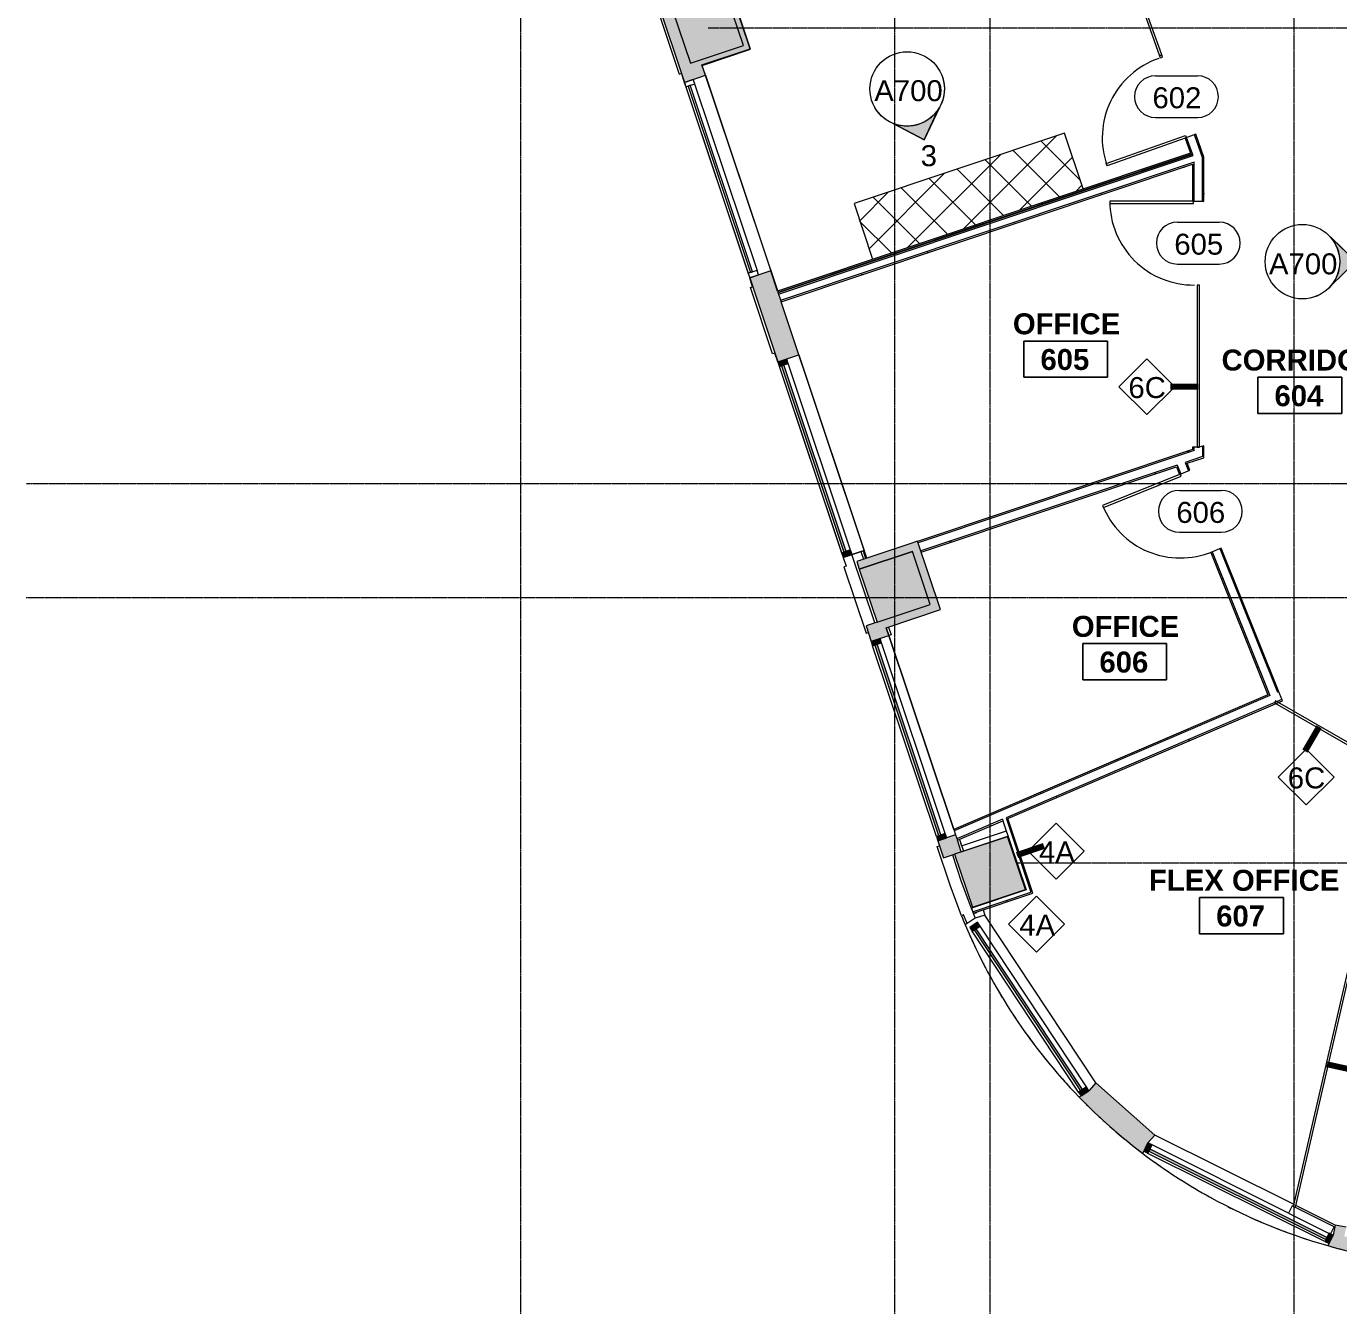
# Model space of a CAD drawing. Header units: inches. Extents: x 2468 to 5719, y -656 to 1380.
# Drawn here: x 2468 to 3031, y -16 to 537 of the extents above; entities that cross this region are included whole.
import ezdxf

# ---------------------------------------------------------------- set-up
doc = ezdxf.new("R2010")
doc.units = ezdxf.units.IN
doc.header["$MEASUREMENT"] = 0
doc.linetypes.add('Grid Line 1_2_', pattern=[0.875, 0.5, -0.125, 0.125, -0.125])
for name, color, linetype, lineweight in [('7200-WISCONSIN-AVE-6TH-FLOOR-031418_dwg', 8, 'Continuous', 9), ('A-AREA-IDEN', 2, 'Continuous', 9), ('A-DOOR', 31, 'Continuous', 13), ('A-DOOR-IDEN', 31, 'Continuous', 9), ('A-GLAZ-CURT', 52, 'Continuous', 9), ('A-GLAZ-CWMG', 51, 'Continuous', 13), ('A-WALL', 113, 'Continuous', 13), ('A-WALL-IDEN', 211, 'Continuous', 9), ('A-WALL-PATT', 111, 'Continuous', 13), ('Bb-col', 7, 'Continuous', 9), ('Bb-cor', 7, 'Continuous', 9), ('Bb-mullion', 7, 'Continuous', 9), ('G-ANNO-SYMB', 111, 'Continuous', 9), ('I-WALL', 2, 'Continuous', 13), ('Propidex Polylines', 7, 'Continuous', 9), ('Q-CASE', 31, 'Continuous', 13), ('S-COLS', 52, 'Continuous', 13), ('S-GRID', 1, 'Continuous', 9)]:
    doc.layers.add(name, color=color, linetype=linetype, lineweight=lineweight)
doc.styles.add('Arial_1', font='arial.ttf', dxfattribs={"height": 9})
doc.styles.add('Swis721 Lt BT', font='swissl.ttf', dxfattribs={"height": 9})
doc.styles.add('Swis721 Lt BT_B_1', font='', dxfattribs={"height": 9})
doc.styles.get('Swis721 Lt BT_B_1').set_extended_font_data('Swis721 Lt BT', bold=True)
pattern_1 = [(0, (0, 0), (30.72, 7.68), [1.267, -21.773, 1.267, -21.773, -122.88]), (0, (0, 0), (30.72, 7.68), [-46.08, 1.267, -44.813, 1.267, -21.773, -53.76]), (0, (0, 0), (30.72, 7.68), [-115.2, 1.267, -14.093, 1.267, -37.133]), (120, (11.52, 3.84), (-22.011075, 22.7643), [1.267, -21.773, 1.267, -21.773, -122.88]), (120, (11.52, 3.84), (-22.011075, 22.7643), [-46.08, 1.267, -44.813, 1.267, -21.773, -53.76]), (120, (11.52, 3.84), (-22.011075, 22.7643), [-115.2, 1.267, -14.093, 1.267, -37.133]), (240, (15.36, 19.2), (-8.708925, -30.4443), [1.267, -21.773, 1.267, -21.773, -122.88]), (240, (15.36, 19.2), (-8.708925, -30.4443), [-46.08, 1.267, -44.813, 1.267, -21.773, -53.76]), (240, (15.36, 19.2), (-8.708925, -30.4443), [-115.2, 1.267, -14.093, 1.267, -37.133])]

# ---------------------------------------------------------------- blocks, each defined once
blk = doc.blocks.new('Concrete-Rectangular-Column - 24 x 24-4901126-6TH FLOOR CONSTRUCTION')
at = {"layer": 'S-COLS', "lineweight": 9}
blk.add_hatch(color=7, dxfattribs=at).paths.add_polyline_path([(-12, -12), (12, -12), (12, 12), (-12, 12), (-12, 9.82)], flags=0)
at = {"layer": 'S-COLS', "color": 8, "lineweight": 20}
for p, q in [((12, 12), (-12, 12)), ((-12, 12), (-12, -12)), ((12, -12), (12, 12)), ((-12, -12), (12, -12))]:
    blk.add_line(p, q, dxfattribs=at)
blk = doc.blocks.new('Single Glass Door1 - Full Rail - Long Handle-6377834-6TH FLOOR CONSTRUCTION')
at = {"layer": 'A-DOOR', "lineweight": 20}
for p, q in [((17, -2), (18, -2)), ((17, -38), (17, -2)), ((18, -2.4375), (18, -38)), ((18, -38), (17, -38))]:
    blk.add_line(p, q, dxfattribs=at)
at = {"layer": 'A-DOOR', "lineweight": 9}
blk.add_arc((18, -2), 36, 179.5, 270, dxfattribs=at)
blk = doc.blocks.new('Single Glass Door1 - Full Rail - Long Handle-6377836-6TH FLOOR CONSTRUCTION')
at = {"layer": 'A-DOOR', "lineweight": 20}
for p, q in [((17, 38), (17, 2)), ((18, 38), (17, 38)), ((18, 2.4375), (18, 38)), ((17, 2), (18, 2))]:
    blk.add_line(p, q, dxfattribs=at)
at = {"layer": 'A-DOOR', "lineweight": 9}
blk.add_arc((18, 2), 36, 90, 180.5, dxfattribs=at)
blk = doc.blocks.new('System Panel - Glazed-6038699-6TH FLOOR CONSTRUCTION')
at = {"layer": 'A-GLAZ-CURT', "lineweight": 13}
for p, q in [((34.84, 0.5), (-34.84, 0.5)), ((-34.84, 0.5), (-34.84, -0.5)), ((34.84, -0.5), (34.84, 0.5)), ((-34.84, -0.5), (34.84, -0.5))]:
    blk.add_line(p, q, dxfattribs=at)
blk = doc.blocks.new('System Panel - Glazed-5915169-6TH FLOOR CONSTRUCTION')
at = {"layer": 'A-GLAZ-CURT'}
blk.add_hatch(color=7, dxfattribs=at).paths.add_polyline_path([(42.22, -0.5), (42.22, 0.5), (-42.22, 0.5), (-42.22, -0.5), (27.34, -0.5)], flags=0)
at = {"layer": 'A-GLAZ-CURT', "color": 8, "lineweight": 20}
for p, q in [((42.22, 0.5), (-42.22, 0.5)), ((-42.22, 0.5), (-42.22, -0.5)), ((42.22, -0.5), (42.22, 0.5)), ((-42.22, -0.5), (42.22, -0.5))]:
    blk.add_line(p, q, dxfattribs=at)
blk = doc.blocks.new('Rectangular Mullion - 2_ x 4_ rectangular 2-5912095-6TH FLOOR CONSTRUCTION')
at = {"layer": 'A-GLAZ-CWMG', "lineweight": 9}
blk.add_hatch(color=7, dxfattribs=at).paths.add_polyline_path([(-2, 1.5), (-2, -2.5), (0, -2.5), (0, 1.5), (-0.47, 1.5)], flags=0)
at = {"layer": 'A-GLAZ-CWMG', "color": 8, "lineweight": 20}
for p, q in [((0, 1.5), (-2, 1.5)), ((-2, 1.5), (-2, -2.5)), ((0, -2.5), (0, 1.5)), ((-2, -2.5), (0, -2.5))]:
    blk.add_line(p, q, dxfattribs=at)
blk = doc.blocks.new('Rectangular Mullion - 2_ x 4_ rectangular 2-5912088-6TH FLOOR CONSTRUCTION')
at = {"layer": 'A-GLAZ-CWMG', "lineweight": 9}
blk.add_hatch(color=7, dxfattribs=at).paths.add_polyline_path([(0, 1.5), (0, -2.5), (-2, -2.5), (-2, 1.5)], flags=0)
at = {"layer": 'A-GLAZ-CWMG', "color": 8, "lineweight": 20}
for p, q in [((-2, 1.5), (0, 1.5)), ((-2, -2.5), (-2, 1.5)), ((0, 1.5), (0, -2.5)), ((0, -2.5), (-2, -2.5))]:
    blk.add_line(p, q, dxfattribs=at)
blk = doc.blocks.new('Rectangular Mullion - 2_ x 4_ rectangular 2-5915168-6TH FLOOR CONSTRUCTION')
at = {"layer": 'A-GLAZ-CWMG', "lineweight": 9}
for p, q in [((2817.88, 310.51), (2791.11, 390.59)), ((2821.68, 311.77), (2794.91, 391.86))]:
    blk.add_line(p, q, dxfattribs=at)
blk = doc.blocks.new('System Panel - Glazed-5915204-6TH FLOOR CONSTRUCTION')
at = {"layer": 'A-GLAZ-CURT', "lineweight": 13}
for p, q in [((42.22, 0.5), (-42.22, 0.5)), ((-42.22, 0.5), (-42.22, -0.5)), ((42.22, -0.5), (42.22, 0.5)), ((-42.22, -0.5), (42.22, -0.5))]:
    blk.add_line(p, q, dxfattribs=at)
blk = doc.blocks.new('Rectangular Mullion - 2_ x 4_ rectangular 2-5915205-6TH FLOOR CONSTRUCTION')
at = {"layer": 'A-GLAZ-CWMG', "lineweight": 20}
for p, q in [((0, 2.5), (-2, 2.5)), ((-2, 2.5), (-2, -1.5)), ((0, -1.5), (0, 2.5)), ((-2, -1.5), (0, -1.5))]:
    blk.add_line(p, q, dxfattribs=at)
blk = doc.blocks.new('Rectangular Mullion - 2_ x 4_ rectangular 2-5915206-6TH FLOOR CONSTRUCTION')
at = {"layer": 'A-GLAZ-CWMG', "lineweight": 20}
for p, q in [((-2, 2.5), (0, 2.5)), ((-2, -1.5), (-2, 2.5)), ((0, 2.5), (0, -1.5)), ((0, -1.5), (-2, -1.5))]:
    blk.add_line(p, q, dxfattribs=at)
blk = doc.blocks.new('Rectangular Mullion - 2_ x 4_ rectangular 2-5915203-6TH FLOOR CONSTRUCTION')
at = {"layer": 'A-GLAZ-CWMG', "lineweight": 9}
for p, q in [((2750.97, 510.64), (2777.74, 430.56)), ((2754.76, 511.91), (2781.53, 431.83))]:
    blk.add_line(p, q, dxfattribs=at)
blk = doc.blocks.new('System Panel - Glazed-5915653-6TH FLOOR CONSTRUCTION')
at = {"layer": 'A-GLAZ-CURT'}
blk.add_hatch(color=7, dxfattribs=at).paths.add_polyline_path([(43.13, -0.5), (43.13, 0.5), (-43.13, 0.5), (-43.13, -0.5), (-11.28, -0.5)], flags=0)
at = {"layer": 'A-GLAZ-CURT', "color": 8, "lineweight": 20}
for p, q in [((43.13, 0.5), (-43.13, 0.5)), ((-43.13, 0.5), (-43.13, -0.5)), ((43.13, -0.5), (43.13, 0.5)), ((-43.13, -0.5), (43.13, -0.5))]:
    blk.add_line(p, q, dxfattribs=at)
blk = doc.blocks.new('Rectangular Mullion - 2_ x 4_ rectangular 2-5915652-6TH FLOOR CONSTRUCTION')
at = {"layer": 'A-GLAZ-CWMG', "lineweight": 9}
for p, q in [((2858.5, 188.85), (2831.15, 270.66)), ((2862.29, 190.12), (2834.95, 271.93))]:
    blk.add_line(p, q, dxfattribs=at)
blk = doc.blocks.new('System Panel - Glazed-5919178-6TH FLOOR CONSTRUCTION')
at = {"layer": 'A-GLAZ-CURT'}
blk.add_hatch(color=7, dxfattribs=at).paths.add_polyline_path([(41.37, -0.5), (41.37, 0.5), (-41.37, 0.5), (-41.37, -0.5)], flags=0)
at = {"layer": 'A-GLAZ-CURT', "color": 8, "lineweight": 20}
for p, q in [((41.37, 0.5), (-41.37, 0.5)), ((-41.37, 0.5), (-41.37, -0.5)), ((41.37, -0.5), (41.37, 0.5)), ((-41.37, -0.5), (41.37, -0.5))]:
    blk.add_line(p, q, dxfattribs=at)
blk = doc.blocks.new('System Panel - Glazed-5917153-6TH FLOOR CONSTRUCTION')
at = {"layer": 'A-GLAZ-CURT'}
blk.add_hatch(color=7, dxfattribs=at).paths.add_polyline_path([(42.42, -0.5), (42.42, 0.5), (-42.42, 0.5), (-42.42, -0.5), (26.69, -0.5)], flags=0)
at = {"layer": 'A-GLAZ-CURT', "color": 8, "lineweight": 20}
for p, q in [((42.42, 0.5), (-42.42, 0.5)), ((-42.42, 0.5), (-42.42, -0.5)), ((42.42, -0.5), (42.42, 0.5)), ((-42.42, -0.5), (42.42, -0.5))]:
    blk.add_line(p, q, dxfattribs=at)
blk = doc.blocks.new('Rectangular Mullion - 2_ x 4_ rectangular 2-5919177-6TH FLOOR CONSTRUCTION')
at = {"layer": 'A-GLAZ-CWMG', "lineweight": 9}
for p, q in [((2919.57, 79.1), (2873.92, 148.11)), ((2922.91, 81.31), (2877.26, 150.31))]:
    blk.add_line(p, q, dxfattribs=at)
blk = doc.blocks.new('Rectangular Mullion - 2_ x 4_ rectangular 2-5917152-6TH FLOOR CONSTRUCTION')
at = {"layer": 'A-GLAZ-CWMG', "lineweight": 9}
for p, q in [((3009.62, 27.15), (2951.09, 56.35)), ((3025.23, 14.89), (2949.31, 52.77))]:
    blk.add_line(p, q, dxfattribs=at)
blk = doc.blocks.new('Walls 6 - Walls 6-5918263-6TH FLOOR CONSTRUCTION')
at = {"layer": 'A-WALL', "lineweight": 9}
h = blk.add_hatch(color=7, dxfattribs=at)
h.paths.add_polyline_path([(3062.11, 5.88), (3061.8, 10.96), (3062.67, 15.26), (3057.91, 16.23), (3057.11, 12.31), (3033.59, 17.11), (3034.39, 21.02), (3029.61, 22), (3028.74, 17.69), (3026.46, 13.14), (3035.27, 10.82), (3044.15, 8.83), (3053.1, 7.18), (3061.9, 5.91)], flags=0)
h.paths.add_polyline_path([(3150.7, 11.27), (3159.47, 13.66), (3168.15, 16.38), (3176.72, 19.43), (3185.17, 22.81), (3182.39, 27), (3180.98, 31.21), (3148.98, 20.52), (3150.39, 16.31), (3150.69, 11.33)], flags=0)
h.paths.add_polyline_path([(2947.06, 52.76), (2949.33, 57.31), (2952.24, 60.6), (2926.98, 82.97), (2924.07, 79.68), (2919.82, 76.87), (2926.98, 69.82), (2932.99, 64.3), (2939.91, 58.39), (2946.73, 53.02)], flags=0)
h.paths.add_polyline_path([(3259.2, 71.76), (3266.25, 78.91), (3271.77, 84.92), (3278.06, 92.34), (3283.28, 99.01), (3278.75, 101.27), (3275.46, 104.18), (3272.23, 100.53), (3275.22, 97.88), (3259.31, 79.91), (3256.32, 82.56), (3253.1, 78.91), (3256.42, 75.96), (3259.17, 71.8)], flags=0)
h.paths.add_polyline_path([(3322.93, 178.4), (3325.25, 187.2), (3327.41, 197.02), (3328.88, 205.03), (3330.19, 214.04), (3325.11, 213.73), (3320.8, 214.61), (3314.07, 181.55), (3318.37, 180.67), (3322.89, 178.42)], flags=0)
h.paths.add_polyline_path([(3315.55, 300.92), (3319.72, 302.31), (3324.8, 302.62), (3323.84, 306.31), (3314.76, 303.28), (3315.39, 301.38)], flags=0)
at = {"layer": 'A-WALL', "color": 8, "lineweight": 20}
for p, q in [((3323.84, 306.31), (3314.76, 303.28)), ((3314.76, 303.28), (3315.55, 300.92)), ((3315.55, 300.92), (3319.72, 302.31)), ((3319.72, 302.31), (3324.8, 302.62)), ((3320.8, 214.61), (3314.07, 181.55)), ((3325.11, 213.73), (3320.8, 214.61)), ((3330.19, 214.04), (3325.11, 213.73)), ((3314.07, 181.55), (3318.37, 180.67)), ((3318.37, 180.67), (3322.93, 178.4)), ((3275.47, 104.18), (3272.23, 100.53)), ((3278.75, 101.27), (3275.47, 104.18)), ((3283.31, 98.99), (3278.75, 101.27)), ((2924.07, 79.68), (2919.82, 76.87)), ((2926.98, 82.97), (2924.07, 79.68)), ((2952.24, 60.6), (2926.98, 82.97)), ((3256.32, 82.56), (3253.1, 78.91)), ((3253.1, 78.91), (3256.39, 76)), ((3256.39, 76), (3259.2, 71.76)), ((2947.06, 52.76), (2949.33, 57.31)), ((2949.33, 57.31), (2952.24, 60.6)), ((3180.98, 31.21), (3148.98, 20.52)), ((3182.39, 27), (3180.98, 31.21)), ((3185.17, 22.8), (3182.39, 27)), ((3028.74, 17.69), (3026.46, 13.14)), ((3029.61, 22), (3028.74, 17.69)), ((3034.39, 21.02), (3029.61, 22)), ((3148.98, 20.52), (3150.39, 16.31)), ((3062.68, 15.26), (3057.91, 16.23)), ((3061.8, 10.96), (3062.68, 15.26)), ((3150.39, 16.31), (3150.7, 11.27)), ((3062.11, 5.88), (3061.8, 10.96))]:
    blk.add_line(p, q, dxfattribs=at)
at = {"layer": 'A-WALL', "lineweight": 9}
for p, q in [((3315.55, 300.92), (3320.8, 214.61)), ((3314.07, 181.55), (3275.46, 104.18)), ((2875.13, 153.7), (2870.87, 150.88)), ((2879.27, 155.08), (2875.13, 153.7)), ((2926.98, 82.97), (2879.27, 155.08)), ((3253.1, 78.91), (3180.98, 31.21)), ((3011.81, 30.88), (2952.24, 60.6)), ((3029.61, 22), (3012.73, 30.42)), ((3148.98, 20.52), (3062.68, 15.26))]:
    blk.add_line(p, q, dxfattribs=at)
at = {"layer": 'A-WALL', "color": 8, "lineweight": 20}
for centre, radius, start, end in [((3092.12, 244), 239.95, 14.1392, 15.0511), ((3092.12, 244), 239.95, 344.1329, 352.8273), ((3092.11, 243.98), 239.95, 314.1331, 322.8275), ((3092.18, 244.13), 240.18, 224.1402, 232.8264), ((3092.01, 244.17), 240.18, 284.143, 292.8237), ((3092.07, 244.02), 240.02, 254.1388, 262.8307)]:
    blk.add_arc(centre, radius, start, end, dxfattribs=at)
at = {"layer": 'A-WALL', "lineweight": 9}
for centre, radius, start, end in [((3092.12, 244), 239.95, 352.8251, 14.1414), ((3092.12, 244), 239.95, 351.2612, 351.9311), ((3091.89, 244.04), 240.18, 350.9923, 351.2618), ((3091.89, 244.04), 240.18, 348.5945, 349.2011), ((3091.89, 244.04), 240.18, 345.5872, 346.2144), ((3091.89, 244.04), 240.18, 333.2675, 344.1422), ((3092.02, 243.98), 239.95, 202.8286, 224.143), ((3091.93, 244.12), 240.18, 322.8247, 333.2453), ((3091.93, 244.12), 240.18, 320.7328, 321.2864), ((3091.93, 244.12), 240.18, 317.7704, 318.3933), ((3092.02, 243.98), 239.95, 224.721, 225.1429), ((3092.18, 244.13), 240.18, 225.1416, 225.6406), ((3091.93, 244.12), 240.18, 315.1567, 316.054), ((3092.18, 244.13), 240.18, 227.0845, 228.0159), ((3091.93, 244.12), 240.18, 303.3778, 314.1424), ((3092.18, 244.13), 240.18, 229.5118, 230.3744), ((3092.18, 244.13), 240.18, 232.1106, 232.7258), ((3092.18, 244.13), 240.18, 232.8258, 240.1373), ((3092.01, 244.17), 240.18, 292.823, 303.3559), ((3092.07, 244.02), 240.02, 240.149, 254.1413), ((3092.01, 244.17), 240.18, 289.8469, 290.5032), ((3092.07, 244.02), 240.02, 254.7141, 255.657), ((3092.07, 244.02), 240.02, 262.8301, 284.1412), ((3092.07, 244.02), 240.02, 284.7314, 285.1867), ((3092.01, 244.17), 240.18, 285.1903, 285.6571), ((3092.01, 244.17), 240.18, 287.221, 288.0904), ((3092.07, 244.02), 240.02, 257.1005, 258.0297), ((3092.07, 244.02), 240.02, 259.5359, 260.3898), ((3092.07, 244.02), 240.02, 262.1679, 262.7431)]:
    blk.add_arc(centre, radius, start, end, dxfattribs=at)
blk = doc.blocks.new('System Panel - Glazed-6212336-6TH FLOOR CONSTRUCTION')
at = {"layer": 'A-GLAZ-CURT', "lineweight": 13}
for p, q in [((29.71, 0.5), (-29.71, 0.5)), ((-29.71, 0.5), (-29.71, -0.5)), ((29.71, -0.5), (29.71, 0.5)), ((-29.71, -0.5), (29.71, -0.5))]:
    blk.add_line(p, q, dxfattribs=at)
blk = doc.blocks.new('System Panel - Glazed-6212313-6TH FLOOR CONSTRUCTION')
at = {"layer": 'A-GLAZ-CURT', "lineweight": 13}
for p, q in [((96.01, 0.5), (-96.01, 0.5)), ((-96.01, 0.5), (-96.01, -0.5)), ((96.01, -0.5), (96.01, 0.5)), ((-96.01, -0.5), (96.01, -0.5))]:
    blk.add_line(p, q, dxfattribs=at)
blk = doc.blocks.new('System Panel - Glazed-6351974-6TH FLOOR CONSTRUCTION')
at = {"layer": 'A-GLAZ-CURT', "lineweight": 13}
for p, q in [((24.04, 0.5), (-24.04, 0.5)), ((-24.04, 0.5), (-24.04, -0.5)), ((24.04, -0.5), (24.04, 0.5)), ((-24.04, -0.5), (24.04, -0.5))]:
    blk.add_line(p, q, dxfattribs=at)
blk = doc.blocks.new('Rectangular Mullion - 1_ Square-6078992-6TH FLOOR CONSTRUCTION')
at = {"layer": 'A-GLAZ-CWMG', "lineweight": 20}
for p, q in [((-1, 0.5), (0, 0.5)), ((-1, -0.5), (-1, 0.5)), ((0, 0.5), (0, -0.5)), ((0, -0.5), (-1, -0.5))]:
    blk.add_line(p, q, dxfattribs=at)
blk = doc.blocks.new('Casework 2 - Casework 2-6007594-6TH FLOOR CONSTRUCTION')
at = {"layer": 'Q-CASE', "lineweight": 9}
h = blk.add_hatch(dxfattribs=at)
h.set_pattern_fill('FP_7', color=256, style=0, pattern_type=2)
h.set_pattern_definition([(26.517, (-8.102, 945.007), (-5.058876, 10.139), []), (116.517, (-8.102, 945.007), (-10.139, -5.058876), [])])
h.paths.add_polyline_path([(2815.41, 461.52), (2910.66, 461.52), (2910.66, 486.7), (2815.41, 486.7)], flags=0)
for p, q in [((2910.66, 486.7), (2815.41, 486.7)), ((2815.41, 486.7), (2815.41, 461.52)), ((2910.66, 461.52), (2910.66, 486.7))]:
    blk.add_line(p, q, dxfattribs=at)
blk = doc.blocks.new('Conference Wood wall13 - Conference Wood wall-6211084-6TH FLOOR CONSTRUCTION')
at = {"layer": 'Q-CASE', "lineweight": 20}
for p, q in [((2968.52, 481.63), (2790.63, 422.16)), ((2790.8, 421.65), (2968.69, 481.12)), ((2968.69, 481.12), (2968.52, 481.63)), ((2790.63, 422.16), (2790.8, 421.65))]:
    blk.add_line(p, q, dxfattribs=at)
blk = doc.blocks.new('7200-WISCONSIN-AVE-6TH-FLOOR-031418_dwg-5450642-6TH FLOOR CONSTRUCTION')
at = {"layer": 'Bb-col', "flags": 128}
blk.add_lwpolyline([(2869.17, 182.15), (2889.09, 188.81), (2896.7, 166.05)], dxfattribs=at)
at = {"layer": 'Bb-cor'}
for p, q in [((2790.4, 422.97), (2758.02, 519.83)), ((2750.95, 510.61), (2777.74, 430.47)), ((2828.72, 308.33), (2791.95, 418.34)), ((2791.05, 390.64), (2817.84, 310.5)), ((2832.1, 280.46), (2822.27, 309.86)), ((2827.01, 311.45), (2828.12, 308.12)), ((2865.95, 191.81), (2838.11, 275.1)), ((2865.39, 180.87), (2869.19, 169.5)), ((2869.19, 169.5), (2873.74, 157.34)), ((2874.89, 158.74), (2874.96, 158.52)), ((2874.28, 155.92), (2875.11, 153.69)), ((2878.52, 157.33), (2879.27, 155.08))]:
    blk.add_line(p, q, dxfattribs=at)
at = {"layer": 'Bb-cor', "flags": 128}
for points in [[(2757.94, 519.8), (2778.77, 526.77), (2769.58, 554.27), (2748.83, 547.34), (2683.25, 743.54)], [(2738.28, 548.55), (2739.54, 544.76), (2738.6, 544.44), (2748.1, 515.99), (2749.05, 516.31), (2750.32, 512.51)], [(2790.42, 392.53), (2789.15, 396.33), (2788.2, 396.01), (2778.7, 424.47), (2779.64, 424.79), (2778.38, 428.58)], [(2818.48, 308.6), (2819.74, 304.81), (2818.8, 304.49), (2828.3, 276.04), (2829.25, 276.35)], [(2837.95, 278.72), (2839.06, 275.41), (2838.1, 275.09)], [(2868.42, 187.56), (2869.33, 184.84), (2888.54, 191.26)], [(2871.72, 151.44), (2870.2, 155.14), (2869.27, 154.76), (2864.45, 167.92), (2858.9, 184.51), (2859.84, 184.83)], [(2875.68, 156.38), (2875.79, 156.03), (2874.34, 155.55)]]:
    blk.add_lwpolyline(points, dxfattribs=at)
at = {"layer": 'Bb-cor'}
for centre, radius, start, end in [((3092.02, 243.98), 239.95, 201.8262, 202.8256), ((3092.02, 243.98), 239.95, 204.0498, 204.9955), ((3092.02, 243.98), 239.95, 207.2123, 207.7158), ((3092.02, 243.98), 239.95, 210.4321, 211.2035), ((3092.02, 243.98), 239.95, 213.1563, 214.157), ((3092.02, 243.98), 239.95, 215.896, 216.95), ((3092.02, 243.98), 239.95, 218.6701, 219.6972), ((3092.02, 243.98), 239.95, 221.5469, 222.4251), ((3092.18, 244.13), 240.18, 225.1416, 225.7108), ((3092.18, 244.13), 240.18, 226.8535, 227.514), ((3092.18, 244.13), 240.18, 229.0546, 229.889), ((3092.18, 244.13), 240.18, 231.2558, 231.825), ((3092.04, 243.95), 239.95, 231.825, 232.1881), ((3092.04, 243.95), 239.95, 234.0506, 234.9208), ((3092.04, 243.95), 239.95, 240.39, 241.2221), ((3092.04, 243.95), 239.95, 243.1237, 244.1328), ((3092.04, 243.95), 239.95, 245.8732, 246.9272), ((3092.04, 243.95), 239.95, 248.6567, 249.6824), ((3092.04, 243.95), 239.95, 251.5403, 252.4198)]:
    blk.add_arc(centre, radius, start, end, dxfattribs=at)
at = {"layer": 'Bb-mullion'}
for p, q in [((2750.32, 512.51), (2750.95, 510.61)), ((2777.74, 430.47), (2778.38, 428.58)), ((2790.42, 392.53), (2791.05, 390.64)), ((2817.84, 310.5), (2818.48, 308.6))]:
    blk.add_line(p, q, dxfattribs=at)
at = {"layer": 'Propidex Polylines'}
for p, q in [((2826.07, 311.13), (2827.18, 307.81)), ((2837.01, 278.41), (2838.11, 275.1)), ((2868.42, 187.56), (2870.12, 182.46)), ((2877.73, 159.69), (2877.81, 159.47)), ((2878.52, 157.33), (2879.27, 155.08))]:
    blk.add_line(p, q, dxfattribs=at)
blk = doc.blocks.new('Room Tag - Room Name and Number-3379422-6TH FLOOR CONSTRUCTION')
at = {"layer": 'A-AREA-IDEN'}
for p, q in [((-0.1881, -0.1636), (-0.1881, -0.0018)), ((-0.1881, -0.0018), (0.1869, -0.0018)), ((0.1869, -0.0018), (-0.1881, -0.0018)), ((-0.1881, -0.0018), (-0.1881, -0.1636)), ((0.1869, -0.0018), (0.1869, -0.1636)), ((0.1869, -0.1636), (0.1869, -0.0018)), ((0.1869, -0.1636), (-0.1881, -0.1636)), ((-0.1881, -0.1636), (0.1869, -0.1636))]:
    blk.add_line(p, q, dxfattribs=at)
blk = doc.blocks.new('Elevation - Filled Arrow 2-347888-6TH FLOOR CONSTRUCTION')
at = {"layer": 'G-ANNO-SYMB'}
blk.add_circle((0, 0), 0.1664, dxfattribs=at)
blk = doc.blocks.new('Elevation - Filled Arrow-151867-6TH FLOOR CONSTRUCTION')
at = {"layer": 'G-ANNO-SYMB'}
h = blk.add_hatch(color=256, dxfattribs=at)
edge = h.paths.add_edge_path(flags=0)
edge.add_line((0, 0.2393), (0.1103, 0.1247))
edge.add_arc((-0.0002, -0.0002), 0.1667, 48.49802, 130.55707)
edge.add_line((-0.1085, 0.1265), (0, 0.2393))
for p, q in [((0, 0.2393), (-0.1085, 0.1265)), ((-0.1084, 0.1266), (0, 0.2393)), ((0, 0.2393), (-0.1084, 0.1266)), ((0, 0.2393), (0.11, 0.1249)), ((0.1103, 0.1247), (0, 0.2393))]:
    blk.add_line(p, q, dxfattribs=at)
blk.add_arc((-0.0002, -0.0002), 0.1667, 48.49802, 130.55707, dxfattribs=at)
blk.add_ellipse((-0.0002, -0.0001), major_axis=(-0.1667, 0), ratio=0.999376, start_param=3.141593, end_param=6.283185, dxfattribs=at)
blk = doc.blocks.new('Door Tag - Door Tag-41184-6TH FLOOR CONSTRUCTION')
at = {"layer": 'A-DOOR-IDEN'}
for p, q in [((-0.09375, 0.09375), (0.09375, 0.09375)), ((-0.09375, -0.09375), (0.09375, -0.09375))]:
    blk.add_line(p, q, dxfattribs=at)
for centre, start, end in [((-0.09375, 0), 90, 270), ((0.09375, 0), 270, 90)]:
    blk.add_arc(centre, 0.09375, start, end, dxfattribs=at)
blk = doc.blocks.new('Wall Tag - 1_4_-62626-6TH FLOOR CONSTRUCTION')
at = {"layer": 'A-WALL-IDEN'}
for p, q in [((-0.125, 0), (0, 0.125)), ((0, 0.125), (0.125, 0)), ((-0.125, 0), (0, -0.125)), ((0, -0.125), (0.125, 0))]:
    blk.add_line(p, q, dxfattribs=at)

msp = doc.modelspace()

# ---------------------------------------------------------------- hatches: boundary and pattern name
at = {"layer": 'A-WALL-PATT', "lineweight": 9}
h = msp.add_hatch(color=7, dxfattribs=at)
h.paths.add_polyline_path([(2790.48, 392.49), (2799.49, 395.5), (2787.4, 431.68), (2778.39, 428.67), (2790.32, 392.97)], flags=0)
h.paths.add_polyline_path([(2750.35, 512.54), (2759.36, 515.55), (2757.15, 522.16), (2752.93, 520.75), (2745.32, 543.51), (2749.54, 544.93), (2747.33, 551.54), (2738.32, 548.52), (2747.6, 520.75)], flags=0)
h.paths.add_polyline_path([(2710.28, 632.4), (2719.29, 635.41), (2707.21, 671.55), (2698.2, 668.54), (2709.28, 635.41)], flags=0)
h.paths.add_polyline_path([(2670.15, 752.47), (2679.16, 755.48), (2676.94, 762.12), (2672.64, 760.69), (2665.03, 783.45), (2669.33, 784.88), (2597.66, 999.29), (2588.65, 996.28), (2667.4, 760.69)], flags=0)
for points in [[(2775.69, 528.36), (2777.82, 529.07), (2769.5, 553.97), (2767.37, 553.26), (2775.45, 529.07)], [(2757.86, 520.03), (2778.54, 526.94), (2777.82, 529.07), (2757.15, 522.16), (2757.62, 520.75)], [(2856.91, 285.06), (2860.23, 286.17), (2850.4, 315.57), (2847.08, 314.46), (2856.54, 286.17)], [(2825.43, 303.53), (2848.19, 311.14), (2847.08, 314.46), (2824.32, 306.85)], [(2837, 278.4), (2856.91, 285.06), (2855.81, 288.38), (2835.89, 281.72), (2836.21, 280.77)]]:
    msp.add_hatch(color=7, dxfattribs=at).paths.add_polyline_path(points, flags=0)
h = msp.add_hatch(dxfattribs=at)
h.set_pattern_fill('FP_2', color=256, style=0, pattern_type=2)
h.set_pattern_definition(pattern_1)
h.paths.add_polyline_path([(2972.73, 480.33), (2973.36, 480.43), (2969.87, 490.25), (2969.28, 490.04), (2971.42, 484.02)], flags=0)
h = msp.add_hatch(dxfattribs=at)
h.set_pattern_fill('FP_2', color=256, style=0, pattern_type=2)
h.set_pattern_definition(pattern_1)
h.paths.add_polyline_path([(2790.51, 422.35), (2967.76, 481.63), (2967.56, 482.19), (2790.32, 422.94)], flags=0)
h = msp.add_hatch(dxfattribs=at)
h.set_pattern_fill('FP_2', color=256, style=0, pattern_type=2)
h.set_pattern_definition(pattern_1)
h.paths.add_polyline_path([(2972.73, 351.86), (2973.36, 352.07), (2973.36, 356.55), (2972.73, 356.34), (2972.73, 352.07)], flags=0)
h.paths.add_polyline_path([(2973.36, 461.53), (2973.36, 480.43), (2972.73, 480.33), (2972.73, 461.53)], flags=0)
h = msp.add_hatch(dxfattribs=at)
h.set_pattern_fill('FP_2', color=256, style=0, pattern_type=2)
h.set_pattern_definition(pattern_1)
h.paths.add_polyline_path([(2791.86, 418.32), (2968.48, 477.36), (2968.48, 478.01), (2791.66, 418.91)], flags=0)
h = msp.add_hatch(dxfattribs=at)
h.set_pattern_fill('FP_2', color=256, style=0, pattern_type=2)
h.set_pattern_definition(pattern_1)
h.paths.add_polyline_path([(2850.64, 314.86), (2969.11, 354.47), (2969.11, 355.13), (2850.44, 315.45)], flags=0)
h = msp.add_hatch(dxfattribs=at)
h.set_pattern_fill('FP_2', color=256, style=0, pattern_type=2)
h.set_pattern_definition(pattern_1)
h.paths.add_polyline_path([(2851.99, 310.83), (2962.1, 347.65), (2961.87, 348.23), (2851.79, 311.42), (2851.88, 311.14)], flags=0)
h.paths.add_polyline_path([(2965.54, 348.8), (2973.36, 351.41), (2973.36, 352.07), (2965.31, 349.38), (2965.46, 349)], flags=0)
h = msp.add_hatch(dxfattribs=at)
h.set_pattern_fill('FP_2', color=256, style=0, pattern_type=2)
h.set_pattern_definition(pattern_1)
h.paths.add_polyline_path([(3000.78, 249.65), (3001.36, 249.9), (2976.82, 311.01), (2976.24, 310.77), (3000.68, 249.9)], flags=0)
h.paths.add_polyline_path([(2962.82, 344.18), (2963.4, 344.41), (2962.1, 347.65), (2961.51, 347.45), (2962.73, 344.41)], flags=0)
h = msp.add_hatch(dxfattribs=at)
h.set_pattern_fill('FP_2', color=256, style=0, pattern_type=2)
h.set_pattern_definition(pattern_1)
h.paths.add_polyline_path([(3004.69, 251.33), (3005.26, 251.58), (2980.76, 312.59), (2980.18, 312.36), (3004.6, 251.54)], flags=0)
h.paths.add_polyline_path([(2966.76, 345.77), (2967.34, 346), (2966.14, 349), (2965.54, 348.8), (2965.77, 348.23)], flags=0)
h = msp.add_hatch(color=7, dxfattribs=at)
h.paths.add_polyline_path([(2861.59, 179.6), (2869.18, 182.14), (2866.72, 189.49), (2859.13, 186.95), (2860.4, 183.17)], flags=0)
h.paths.add_polyline_path([(2830.52, 272.56), (2838.1, 275.1), (2835.89, 281.72), (2828.3, 279.19)], flags=0)
h = msp.add_hatch(dxfattribs=at)
h.set_pattern_fill('FP_2', color=256, style=0, pattern_type=2)
h.set_pattern_definition(pattern_1)
h.paths.add_polyline_path([(2866.15, 191.21), (3001.59, 249.32), (3001.36, 249.9), (2865.95, 191.81)], flags=0)
h.paths.add_polyline_path([(3004.92, 250.75), (3005.41, 250.96), (3005.17, 251.54), (3004.69, 251.33)], flags=0)
h = msp.add_hatch(dxfattribs=at)
h.set_pattern_fill('FP_2', color=256, style=0, pattern_type=2)
h.set_pattern_definition(pattern_1)
h.paths.add_polyline_path([(2867.5, 187.17), (2887.09, 195.58), (2886.9, 196.17), (2867.3, 187.76)], flags=0)
h.paths.add_polyline_path([(2888.59, 196.22), (3007.09, 247.06), (3006.84, 247.63), (2888.39, 196.81), (2888.51, 196.47)], flags=0)
h = msp.add_hatch(dxfattribs=at)
h.set_pattern_fill('FP_2', color=256, style=0, pattern_type=2)
h.set_pattern_definition(pattern_1)
h.paths.add_polyline_path([(2874.23, 155.9), (2899.27, 164.27), (2899.08, 164.86), (2874.03, 156.49)], flags=0)

# ---------------------------------------------------------------- linework, layer by layer
at = {"layer": 'A-WALL', "color": 8, "lineweight": 20}
for p, q in [((2738.32, 548.52), (2750.35, 512.54)), ((2759.36, 515.55), (2757.86, 520.03)), ((2750.35, 512.54), (2759.36, 515.55)), ((2787.4, 431.68), (2778.39, 428.67)), ((2778.39, 428.67), (2790.48, 392.49)), ((2790.32, 422.94), (2787.4, 431.68)), ((2799.49, 395.5), (2791.86, 418.32)), ((2790.48, 392.49), (2799.49, 395.5)), ((2827.53, 311.62), (2818.52, 308.61)), ((2818.52, 308.6), (2827.53, 311.61)), ((2827.53, 311.61), (2827.53, 311.62)), ((2818.52, 308.61), (2818.52, 308.6)), ((2833.04, 280.77), (2828.3, 279.19)), ((2828.3, 279.19), (2830.52, 272.56)), ((2838.1, 275.1), (2837, 278.4)), ((2830.52, 272.56), (2838.1, 275.1)), ((2866.72, 189.49), (2859.13, 186.95)), ((2859.13, 186.95), (2861.59, 179.6)), ((2869.18, 182.14), (2867.5, 187.17)), ((2861.59, 179.6), (2866.33, 181.19))]:
    msp.add_line(p, q, dxfattribs=at)
at = {"layer": 'A-WALL', "lineweight": 9}
for p, q in [((2759.36, 515.55), (2787.4, 431.68)), ((2799.49, 395.5), (2827.53, 311.62)), ((2838.1, 275.1), (2865.95, 191.81))]:
    msp.add_line(p, q, dxfattribs=at)
at = {"layer": 'A-WALL'}
for p, q in [((2968.36, 481.8), (2965.87, 488.83)), ((2972.73, 480.33), (2969.28, 490.04)), ((2968.36, 481.8), (2790.51, 422.35)), ((2972.73, 461.53), (2972.73, 480.33)), ((2969.11, 478.22), (2791.66, 418.91)), ((2969.11, 461.53), (2969.11, 478.22)), ((2790.32, 422.94), (2791.86, 418.32)), ((2969.11, 354.47), (2969.11, 355.86)), ((2972.73, 356.34), (2972.73, 351.86)), ((2969.11, 354.47), (2850.64, 314.86)), ((2972.73, 351.86), (2965.31, 349.38)), ((2965.31, 349.38), (2966.76, 345.77)), ((2961.87, 348.23), (2851.79, 311.42)), ((2961.87, 348.23), (2963.4, 344.41)), ((2976.82, 311.01), (3001.59, 249.32)), ((2980.18, 312.36), (3004.92, 250.75)), ((3001.59, 249.32), (2866.15, 191.21)), ((3005.41, 250.96), (3004.92, 250.75)), ((3006.84, 247.63), (2888.39, 196.81)), ((2886.9, 196.17), (2867.3, 187.76)), ((2886.9, 196.17), (2887.09, 195.58)), ((2888.39, 196.81), (2899.08, 164.86)), ((2866.72, 189.49), (2867.5, 187.17)), ((2874.03, 156.49), (2899.08, 164.86))]:
    msp.add_line(p, q, dxfattribs=at)
at = {"layer": 'A-WALL-IDEN', "lineweight": 90}
for p, q in [((2970.92, 381.89), (2958.92, 381.89)), ((3022.69, 235.76), (3016.69, 225.36)), ((2893.18, 180.92), (2904.56, 184.72)), ((3026.23, 91.12), (3037.92, 88.42))]:
    msp.add_line(p, q, dxfattribs=at)
at = {"layer": 'A-WALL-IDEN'}
for p, q in [((2970.92, 381.89), (2960.83, 381.89)), ((3022.69, 235.76), (3017.24, 226.31)), ((2893.18, 180.92), (2897.96, 182.51)), ((3026.23, 91.12), (3035.81, 88.91))]:
    msp.add_line(p, q, dxfattribs=at)
at = {"layer": 'I-WALL', "color": 8, "lineweight": 20}
for p, q in [((2778.54, 526.94), (2769.5, 553.97)), ((2757.86, 520.03), (2778.54, 526.94)), ((2850.4, 315.57), (2847.08, 314.46)), ((2860.23, 286.17), (2850.4, 315.57)), ((2847.08, 314.46), (2824.32, 306.85)), ((2825.43, 303.53), (2848.19, 311.14)), ((2824.32, 306.85), (2825.43, 303.53)), ((2837, 278.4), (2860.23, 286.17))]:
    msp.add_line(p, q, dxfattribs=at)
at = {"layer": 'I-WALL'}
for p, q in [((2969.87, 490.25), (2965.28, 488.62)), ((2973.36, 480.43), (2969.87, 490.25)), ((2965.28, 488.62), (2967.56, 482.19)), ((2967.56, 482.19), (2790.32, 422.94)), ((2973.36, 461.53), (2973.36, 480.43)), ((2791.86, 418.32), (2968.48, 477.36)), ((2968.48, 477.36), (2968.48, 461.53)), ((2968.48, 461.53), (2973.36, 461.53)), ((2968.48, 354.92), (2850.44, 315.45)), ((2968.48, 355.86), (2968.48, 354.92)), ((2971.29, 355.86), (2968.48, 355.86)), ((2973.36, 356.55), (2971.29, 355.86)), ((2973.36, 351.41), (2973.36, 356.55)), ((2966.14, 349), (2973.36, 351.41)), ((2851.99, 310.83), (2961.51, 347.45)), ((2961.51, 347.45), (2962.82, 344.18)), ((2962.82, 344.18), (2967.34, 346)), ((2967.34, 346), (2966.14, 349)), ((2980.76, 312.59), (2976.24, 310.77)), ((2976.24, 310.77), (3000.78, 249.65)), ((3005.26, 251.58), (2980.76, 312.59)), ((3000.78, 249.65), (2865.95, 191.81)), ((3005.17, 251.54), (3005.26, 251.58)), ((3007.09, 247.06), (3005.17, 251.54)), ((2889.17, 196.47), (3007.09, 247.06)), ((2865.95, 191.81), (2866.72, 189.49)), ((2867.5, 187.17), (2887.09, 195.58)), ((2887.09, 195.58), (2897.02, 165.89)), ((2899.87, 164.47), (2889.17, 196.47)), ((2897.02, 165.89), (2873.51, 158.03)), ((2874.23, 155.9), (2899.87, 164.47)), ((2873.51, 158.03), (2874.23, 155.9)), ((3011.18, 30.28), (3009.62, 27.15)), ((3029.25, 21.27), (3011.18, 30.28)), ((3009.62, 27.15), (3027.69, 18.14)), ((3027.69, 18.14), (3029.25, 21.27))]:
    msp.add_line(p, q, dxfattribs=at)
at = {"layer": 'S-GRID', "linetype": 'Grid Line 1_2_'}
for p, q in [((2680.21, -16.1), (2680.21, 1356.46)), ((2840.62, -16.1), (2840.62, 1356.46)), ((2881.52, -16.1), (2881.52, 1356.46)), ((3012, -16.1), (3012, 1356.46)), ((2760.5, 535.94), (4862.49, 535.94)), ((4862.49, 340.12), (2467.88, 340.12)), ((2467.88, 291.42), (4862.49, 291.42)), ((2892.9, 177.42), (4862.49, 177.42))]:
    msp.add_line(p, q, dxfattribs=at)

# ---------------------------------------------------------------- block references
at = {"layer": '7200-WISCONSIN-AVE-6TH-FLOOR-031418_dwg', "color": 7}
msp.add_blockref('7200-WISCONSIN-AVE-6TH-FLOOR-031418_dwg-5450642-6TH FLOOR CONSTRUCTION', (0, 0), dxfattribs=at)
msp.add_blockref('7200-WISCONSIN-AVE-6TH-FLOOR-031418_dwg-5450642-6TH FLOOR CONSTRUCTION', (0, 0), dxfattribs=at)
msp.add_blockref('7200-WISCONSIN-AVE-6TH-FLOOR-031418_dwg-5450642-6TH FLOOR CONSTRUCTION', (0, 0), dxfattribs=at)
at = {"layer": 'A-AREA-IDEN', "xscale": 95.99999999999994, "yscale": 95.99999999999994, "zscale": 95.99999999999994}
for p in [(2914.07, 401.67), (3014.51, 386.1), (2939.38, 271.77), (2989.49, 162.77)]:
    msp.add_blockref('Room Tag - Room Name and Number-3379422-6TH FLOOR CONSTRUCTION', p, dxfattribs=at)
at = {"layer": 'A-DOOR'}
for name, p, rotation in [('Single Glass Door1 - Full Rail - Long Handle-6377834-6TH FLOOR CONSTRUCTION', (2961.55, 506.39), 289.5555133595951), ('Single Glass Door1 - Full Rail - Long Handle-6377836-6TH FLOOR CONSTRUCTION', (2970.92, 443.53), 89.99999999999986), ('Single Glass Door1 - Full Rail - Long Handle-6377836-6TH FLOOR CONSTRUCTION', (2971.79, 328.39), 111.8798137235876)]:
    msp.add_blockref(name, p, dxfattribs=dict(at, rotation=rotation))
at = {"layer": 'A-DOOR-IDEN', "xscale": 95.99999999999994, "yscale": 95.99999999999994, "zscale": 95.99999999999994}
for p in [(2961.55, 506.39), (2970.92, 443.53), (2971.79, 328.39)]:
    msp.add_blockref('Door Tag - Door Tag-41184-6TH FLOOR CONSTRUCTION', p, dxfattribs=at)
at = {"layer": 'A-GLAZ-CURT'}
for name, p, rotation in [('System Panel - Glazed-6351974-6TH FLOOR CONSTRUCTION', (2946.71, 546.79), 289.5555133595955), ('System Panel - Glazed-5915204-6TH FLOOR CONSTRUCTION', (2765.77, 471.07), 108.4833333333332), ('System Panel - Glazed-6038699-6TH FLOOR CONSTRUCTION', (2970.92, 390.7), 89.99999999999973), ('System Panel - Glazed-5915169-6TH FLOOR CONSTRUCTION', (2805.92, 351.02), 288.4833333333336), ('System Panel - Glazed-5915653-6TH FLOOR CONSTRUCTION', (2846.25, 230.23), 288.4841271761971), ('System Panel - Glazed-6212336-6TH FLOOR CONSTRUCTION', (3029.55, 231.8), 329.9999999999996), ('System Panel - Glazed-6212313-6TH FLOOR CONSTRUCTION', (3033.68, 123.39), 256.9999999999999), ('System Panel - Glazed-5919178-6TH FLOOR CONSTRUCTION', (2898, 114.43), 303.4834488622567), ('System Panel - Glazed-5917153-6TH FLOOR CONSTRUCTION', (2987.94, 35.18), 333.4834250073531)]:
    msp.add_blockref(name, p, dxfattribs=dict(at, rotation=rotation))
at = {"layer": 'A-GLAZ-CWMG', "lineweight": 9, "extrusion": (0, 0, -1)}
for name, p, rotation in [('Rectangular Mullion - 1_ Square-6078992-6TH FLOOR CONSTRUCTION', (-2955.09, 523.2), 250.4444866404045), ('Rectangular Mullion - 2_ x 4_ rectangular 2-5915206-6TH FLOOR CONSTRUCTION', (-2751.76, 513.01), 71.51666666666677), ('Rectangular Mullion - 2_ x 4_ rectangular 2-5912088-6TH FLOOR CONSTRUCTION', (-2819.94, 309.09), 251.5166666666664), ('Rectangular Mullion - 2_ x 4_ rectangular 2-5912088-6TH FLOOR CONSTRUCTION', (-2860.56, 187.43), 251.5158728238028), ('Rectangular Mullion - 2_ x 4_ rectangular 2-5912088-6TH FLOOR CONSTRUCTION', (-2921.92, 78.26), 236.5165511377433), ('Rectangular Mullion - 2_ x 4_ rectangular 2-5912088-6TH FLOOR CONSTRUCTION', (-3027.69, 15.34), 206.5165749926468)]:
    msp.add_blockref(name, p, dxfattribs=dict(at, rotation=rotation))
at = {"layer": 'A-GLAZ-CWMG', "lineweight": 9}
for name in ['Rectangular Mullion - 2_ x 4_ rectangular 2-5915203-6TH FLOOR CONSTRUCTION', 'Rectangular Mullion - 2_ x 4_ rectangular 2-5915168-6TH FLOOR CONSTRUCTION', 'Rectangular Mullion - 2_ x 4_ rectangular 2-5915652-6TH FLOOR CONSTRUCTION', 'Rectangular Mullion - 2_ x 4_ rectangular 2-5919177-6TH FLOOR CONSTRUCTION', 'Rectangular Mullion - 2_ x 4_ rectangular 2-5917152-6TH FLOOR CONSTRUCTION']:
    msp.add_blockref(name, (0, 0), dxfattribs=at)
for name, p, rotation in [('Rectangular Mullion - 2_ x 4_ rectangular 2-5915205-6TH FLOOR CONSTRUCTION', (2779.79, 429.14), 288.4833333333332), ('Rectangular Mullion - 2_ x 4_ rectangular 2-5912095-6TH FLOOR CONSTRUCTION', (2791.9, 392.96), 108.4833333333336), ('Rectangular Mullion - 2_ x 4_ rectangular 2-5912095-6TH FLOOR CONSTRUCTION', (2831.94, 273.03), 108.4841271761971), ('Rectangular Mullion - 2_ x 4_ rectangular 2-5912095-6TH FLOOR CONSTRUCTION', (2874.07, 150.6), 123.4834488622567), ('Rectangular Mullion - 2_ x 4_ rectangular 2-5912095-6TH FLOOR CONSTRUCTION', (2948.19, 55.01), 153.4834250073532)]:
    msp.add_blockref(name, p, dxfattribs=dict(at, rotation=rotation))
at = {"layer": 'A-WALL', "lineweight": 9}
msp.add_blockref('Walls 6 - Walls 6-5918263-6TH FLOOR CONSTRUCTION', (0, 0), dxfattribs=at)
at = {"layer": 'A-WALL-IDEN', "xscale": 95.99999999999994, "yscale": 95.99999999999994, "zscale": 95.99999999999994}
for p in [(2948.83, 381.89), (3017.24, 214.31), (2909.96, 182.51), (2901.48, 151.14)]:
    msp.add_blockref('Wall Tag - 1_4_-62626-6TH FLOOR CONSTRUCTION', p, dxfattribs=at)
at = {"layer": 'G-ANNO-SYMB', "xscale": 95.99999999999993, "yscale": 95.99999999999993, "zscale": 95.99999999999993, "rotation": 18.48333333333334}
msp.add_blockref('Elevation - Filled Arrow 2-347888-6TH FLOOR CONSTRUCTION', (2845.95, 509.7), dxfattribs=at)
at = {"layer": 'G-ANNO-SYMB', "extrusion": (0, 0, -1)}
for p, xscale, yscale, zscale, rotation in [((-2845.95, 509.7), 95.99999999999993, 95.99999999999993, 95.99999999999993, 161.5166666666667), ((-3015.62, 435.56), 95.99999999999994, 95.99999999999994, 95.99999999999994, 90.00000000000038)]:
    msp.add_blockref('Elevation - Filled Arrow-151867-6TH FLOOR CONSTRUCTION', p, dxfattribs=dict(at, xscale=xscale, yscale=yscale, zscale=zscale, rotation=rotation))
at = {"layer": 'G-ANNO-SYMB', "xscale": 95.99999999999994, "yscale": 95.99999999999994, "zscale": 95.99999999999994}
msp.add_blockref('Elevation - Filled Arrow 2-347888-6TH FLOOR CONSTRUCTION', (3015.62, 435.56), dxfattribs=at)
at = {"layer": 'Q-CASE', "lineweight": 9, "rotation": 18.48333333333354}
msp.add_blockref('Casework 2 - Casework 2-6007594-6TH FLOOR CONSTRUCTION', (307.28, -893.69), dxfattribs=at)
at = {"layer": 'Q-CASE', "lineweight": 9}
msp.add_blockref('Conference Wood wall13 - Conference Wood wall-6211084-6TH FLOOR CONSTRUCTION', (0, 0), dxfattribs=at)
at = {"layer": 'S-COLS', "lineweight": 9, "rotation": 18.48333333333286}
for p in [(2760.5, 535.94), (2840.62, 295.96), (2881.52, 173.61)]:
    msp.add_blockref('Concrete-Rectangular-Column - 24 x 24-4901126-6TH FLOOR CONSTRUCTION', p, dxfattribs=at)

# ---------------------------------------------------------------- texts
at = {"layer": 'A-AREA-IDEN', "char_height": 9, "attachment_point": 1, "style": 'Swis721 Lt BT_B_1'}
for s, insert, width in [('OFFICE', (2891.33, 413.38), 54.843), ('605', (2903.17, 398.06), 25.452), ('CORRIDOR', (2980.9, 397.82), 81.204), ('604', (3003.61, 382.5), 25.452), ('OFFICE', (2916.64, 283.49), 54.843), ('606', (2928.48, 268.17), 25.452), ('FLEX OFFICE', (2949.74, 174.48), 96.051), ('607', (2978.59, 159.17), 25.452)]:
    msp.add_mtext(s, dxfattribs=dict(at, insert=insert, width=width))
at = {"layer": 'A-DOOR-IDEN', "char_height": 9, "width": 24.543, "attachment_point": 1, "style": 'Swis721 Lt BT'}
for s, insert in [('602', (2951.25, 510.42)), ('605', (2960.62, 447.56)), ('606', (2961.49, 332.41))]:
    msp.add_mtext(s, dxfattribs=dict(at, insert=insert))
at = {"layer": 'A-WALL-IDEN', "char_height": 9, "attachment_point": 1, "style": 'Swis721 Lt BT'}
for s, insert, width in [('6C', (2940.92, 386.01), 18.786), ('6C', (3009.33, 218.44), 18.786), ('4A', (2902.56, 186.64), 17.574), ('4A', (2894.09, 155.26), 17.574)]:
    msp.add_mtext(s, dxfattribs=dict(at, insert=insert, width=width))
at = {"layer": 'G-ANNO-SYMB', "char_height": 9, "attachment_point": 1}
for s, insert, width, style in [('A700', (2831.86, 513.46), 35.754, 'Arial_1'), ('3', (2851.75, 485.55), 8.181, 'Swis721 Lt BT'), ('A700', (3001.26, 439.12), 35.754, 'Arial_1')]:
    msp.add_mtext(s, dxfattribs=dict(at, insert=insert, width=width, style=style))

doc.saveas('drawing.dxf')
